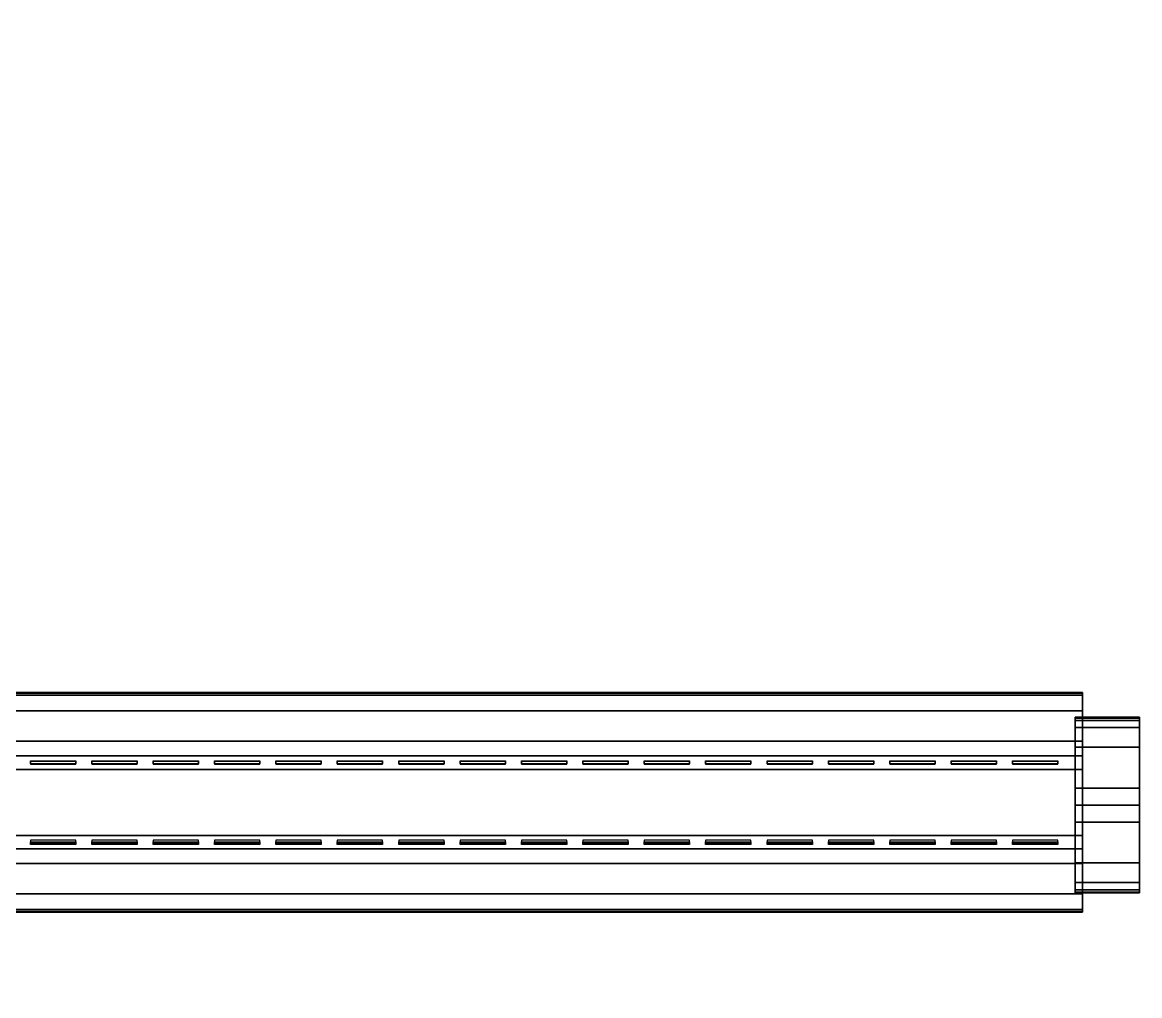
# Model space of a CAD drawing. Extents: x -16.4 to 60.7, y -34.9 to 0.
# Drawn here: x 22.11 to 60.66, y -33.56 to 0 of the extents above; entities that cross this region are included whole.
import ezdxf

# ---------------------------------------------------------------- set-up
doc = ezdxf.new("R2010")
doc.units = 0
for name, color, linetype in [('COSTURA', 80, 'CONTINUOUS'), ('COURO', 140, 'CONTINUOUS'), ('METAL', 230, 'CONTINUOUS')]:
    doc.layers.add(name, color=color, linetype=linetype)

msp = doc.modelspace()

# ---------------------------------------------------------------- linework, layer by layer
at = {"layer": 'COSTURA'}
for points in [[(23.955, -25.567, -11.195), (22.392, -25.567, -11.195), (22.392, -25.468, -10.631), (23.955, -25.468, -10.631)], [(23.955, -25.487, 10.456), (22.392, -25.487, 10.456), (22.392, -25.587, 11.019), (23.955, -25.587, 11.019)], [(26.074, -25.567, -11.195), (24.51, -25.567, -11.195), (24.51, -25.468, -10.631), (26.074, -25.468, -10.631)], [(26.074, -25.487, 10.456), (24.51, -25.487, 10.456), (24.51, -25.587, 11.019), (26.074, -25.587, 11.019)], [(28.192, -25.567, -11.195), (26.628, -25.567, -11.195), (26.628, -25.468, -10.631), (28.192, -25.468, -10.631)], [(28.192, -25.487, 10.456), (26.628, -25.487, 10.456), (26.628, -25.587, 11.019), (28.192, -25.587, 11.019)], [(30.31, -25.567, -11.195), (28.746, -25.567, -11.195), (28.746, -25.468, -10.631), (30.31, -25.468, -10.631)], [(30.31, -25.487, 10.456), (28.746, -25.487, 10.456), (28.746, -25.587, 11.019), (30.31, -25.587, 11.019)], [(32.428, -25.567, -11.195), (30.864, -25.567, -11.195), (30.864, -25.468, -10.631), (32.428, -25.468, -10.631)], [(32.428, -25.487, 10.456), (30.864, -25.487, 10.456), (30.864, -25.587, 11.019), (32.428, -25.587, 11.019)], [(34.546, -25.567, -11.195), (32.982, -25.567, -11.195), (32.982, -25.468, -10.631), (34.546, -25.468, -10.631)], [(34.546, -25.487, 10.456), (32.982, -25.487, 10.456), (32.982, -25.587, 11.019), (34.546, -25.587, 11.019)], [(36.664, -25.567, -11.195), (35.1, -25.567, -11.195), (35.1, -25.468, -10.631), (36.664, -25.468, -10.631)], [(36.664, -25.487, 10.456), (35.1, -25.487, 10.456), (35.1, -25.587, 11.019), (36.664, -25.587, 11.019)], [(38.782, -25.567, -11.195), (37.218, -25.567, -11.195), (37.218, -25.468, -10.631), (38.782, -25.468, -10.631)], [(38.782, -25.487, 10.456), (37.218, -25.487, 10.456), (37.218, -25.587, 11.019), (38.782, -25.587, 11.019)], [(40.9, -25.567, -11.195), (39.336, -25.567, -11.195), (39.336, -25.468, -10.631), (40.9, -25.468, -10.631)], [(40.9, -25.487, 10.456), (39.336, -25.487, 10.456), (39.336, -25.587, 11.019), (40.9, -25.587, 11.019)], [(43.018, -25.567, -11.195), (41.454, -25.567, -11.195), (41.454, -25.468, -10.631), (43.018, -25.468, -10.631)], [(43.018, -25.487, 10.456), (41.454, -25.487, 10.456), (41.454, -25.587, 11.019), (43.018, -25.587, 11.019)], [(45.136, -25.567, -11.195), (43.572, -25.567, -11.195), (43.572, -25.468, -10.631), (45.136, -25.468, -10.631)], [(45.136, -25.487, 10.456), (43.572, -25.487, 10.456), (43.572, -25.587, 11.019), (45.136, -25.587, 11.019)], [(47.254, -25.567, -11.195), (45.69, -25.567, -11.195), (45.69, -25.468, -10.631), (47.254, -25.468, -10.631)], [(47.254, -25.487, 10.456), (45.69, -25.487, 10.456), (45.69, -25.587, 11.019), (47.254, -25.587, 11.019)], [(49.372, -25.567, -11.195), (47.809, -25.567, -11.195), (47.809, -25.468, -10.631), (49.372, -25.468, -10.631)], [(49.372, -25.487, 10.456), (47.809, -25.487, 10.456), (47.809, -25.587, 11.019), (49.372, -25.587, 11.019)], [(51.49, -25.567, -11.195), (49.927, -25.567, -11.195), (49.927, -25.468, -10.631), (51.49, -25.468, -10.631)], [(51.49, -25.487, 10.456), (49.927, -25.487, 10.456), (49.927, -25.587, 11.019), (51.49, -25.587, 11.019)], [(53.608, -25.567, -11.195), (52.045, -25.567, -11.195), (52.045, -25.468, -10.631), (53.608, -25.468, -10.631)], [(53.608, -25.487, 10.456), (52.045, -25.487, 10.456), (52.045, -25.587, 11.019), (53.608, -25.587, 11.019)], [(55.726, -25.567, -11.195), (54.163, -25.567, -11.195), (54.163, -25.468, -10.631), (55.726, -25.468, -10.631)], [(55.726, -25.487, 10.456), (54.163, -25.487, 10.456), (54.163, -25.587, 11.019), (55.726, -25.587, 11.019)], [(57.844, -25.567, -11.195), (56.281, -25.567, -11.195), (56.281, -25.468, -10.631), (57.844, -25.468, -10.631)], [(57.844, -25.487, 10.456), (56.281, -25.487, 10.456), (56.281, -25.587, 11.019), (57.844, -25.587, 11.019)], [(23.955, -28.208, 11.019), (22.392, -28.208, 11.019), (22.392, -28.307, 10.456), (23.955, -28.307, 10.456)], [(23.955, -28.357, -10.49), (22.392, -28.357, -10.49), (22.392, -28.257, -11.053), (23.955, -28.257, -11.053)], [(26.074, -28.208, 11.019), (24.51, -28.208, 11.019), (24.51, -28.307, 10.456), (26.074, -28.307, 10.456)], [(26.074, -28.357, -10.49), (24.51, -28.357, -10.49), (24.51, -28.257, -11.053), (26.074, -28.257, -11.053)], [(28.192, -28.208, 11.019), (26.628, -28.208, 11.019), (26.628, -28.307, 10.456), (28.192, -28.307, 10.456)], [(28.192, -28.357, -10.49), (26.628, -28.357, -10.49), (26.628, -28.257, -11.053), (28.192, -28.257, -11.053)], [(30.31, -28.208, 11.019), (28.746, -28.208, 11.019), (28.746, -28.307, 10.456), (30.31, -28.307, 10.456)], [(30.31, -28.357, -10.49), (28.746, -28.357, -10.49), (28.746, -28.257, -11.053), (30.31, -28.257, -11.053)], [(32.428, -28.208, 11.019), (30.864, -28.208, 11.019), (30.864, -28.307, 10.456), (32.428, -28.307, 10.456)], [(32.428, -28.357, -10.49), (30.864, -28.357, -10.49), (30.864, -28.257, -11.053), (32.428, -28.257, -11.053)], [(34.546, -28.208, 11.019), (32.982, -28.208, 11.019), (32.982, -28.307, 10.456), (34.546, -28.307, 10.456)], [(34.546, -28.357, -10.49), (32.982, -28.357, -10.49), (32.982, -28.257, -11.053), (34.546, -28.257, -11.053)], [(36.664, -28.208, 11.019), (35.1, -28.208, 11.019), (35.1, -28.307, 10.456), (36.664, -28.307, 10.456)], [(36.664, -28.357, -10.49), (35.1, -28.357, -10.49), (35.1, -28.257, -11.053), (36.664, -28.257, -11.053)], [(38.782, -28.208, 11.019), (37.218, -28.208, 11.019), (37.218, -28.307, 10.456), (38.782, -28.307, 10.456)], [(38.782, -28.357, -10.49), (37.218, -28.357, -10.49), (37.218, -28.257, -11.053), (38.782, -28.257, -11.053)], [(40.9, -28.208, 11.019), (39.336, -28.208, 11.019), (39.336, -28.307, 10.456), (40.9, -28.307, 10.456)], [(40.9, -28.357, -10.49), (39.336, -28.357, -10.49), (39.336, -28.257, -11.053), (40.9, -28.257, -11.053)], [(43.018, -28.208, 11.019), (41.454, -28.208, 11.019), (41.454, -28.307, 10.456), (43.018, -28.307, 10.456)], [(43.018, -28.357, -10.49), (41.454, -28.357, -10.49), (41.454, -28.257, -11.053), (43.018, -28.257, -11.053)], [(45.136, -28.208, 11.019), (43.572, -28.208, 11.019), (43.572, -28.307, 10.456), (45.136, -28.307, 10.456)], [(45.136, -28.357, -10.49), (43.572, -28.357, -10.49), (43.572, -28.257, -11.053), (45.136, -28.257, -11.053)], [(47.254, -28.208, 11.019), (45.69, -28.208, 11.019), (45.69, -28.307, 10.456), (47.254, -28.307, 10.456)], [(47.254, -28.357, -10.49), (45.69, -28.357, -10.49), (45.69, -28.257, -11.053), (47.254, -28.257, -11.053)], [(49.372, -28.208, 11.019), (47.809, -28.208, 11.019), (47.809, -28.307, 10.456), (49.372, -28.307, 10.456)], [(49.372, -28.357, -10.49), (47.809, -28.357, -10.49), (47.809, -28.257, -11.053), (49.372, -28.257, -11.053)], [(51.49, -28.208, 11.019), (49.927, -28.208, 11.019), (49.927, -28.307, 10.456), (51.49, -28.307, 10.456)], [(51.49, -28.357, -10.49), (49.927, -28.357, -10.49), (49.927, -28.257, -11.053), (51.49, -28.257, -11.053)], [(53.608, -28.208, 11.019), (52.045, -28.208, 11.019), (52.045, -28.307, 10.456), (53.608, -28.307, 10.456)], [(53.608, -28.357, -10.49), (52.045, -28.357, -10.49), (52.045, -28.257, -11.053), (53.608, -28.257, -11.053)], [(55.726, -28.208, 11.019), (54.163, -28.208, 11.019), (54.163, -28.307, 10.456), (55.726, -28.307, 10.456)], [(55.726, -28.357, -10.49), (54.163, -28.357, -10.49), (54.163, -28.257, -11.053), (55.726, -28.257, -11.053)], [(57.844, -28.208, 11.019), (56.281, -28.208, 11.019), (56.281, -28.307, 10.456), (57.844, -28.307, 10.456)], [(57.844, -28.357, -10.49), (56.281, -28.357, -10.49), (56.281, -28.257, -11.053), (57.844, -28.257, -11.053)]]:
    msp.add_3dface(points, dxfattribs=at)

# ---------------------------------------------------------------- meshes
at = {"layer": 'COURO'}
mesh = msp.add_polyface(dxfattribs=at)
corners = [(4.536, -28.038, -12.5), (4.536, -28.038, -12.5), (4.536, -28.038, -12.5), (4.536, -25.767, -12.5), (4.536, -25.767, -12.5), (4.536, -25.767, -12.5), (4.536, -28.507, -9.374), (4.536, -28.507, -9.374), (4.536, -28.507, -9.374), (4.536, -25.297, -9.374), (4.536, -25.297, -9.374), (4.536, -25.297, -9.374), (4.536, -29.011, -7.118), (4.536, -29.011, -7.118), (4.536, -29.011, -7.118), (4.536, -24.793, -7.118), (4.536, -24.793, -7.118), (4.536, -24.793, -7.118), (4.536, -27.964, -7.112), (4.536, -25.84, -7.112), (4.536, -30.058, -4.132), (4.536, -30.058, -4.132), (4.536, -30.058, -4.132), (4.536, -23.747, -4.132), (4.536, -23.747, -4.132), (4.536, -23.747, -4.132), (4.536, -30.599, -1.672), (4.536, -30.599, -1.672), (4.536, -30.599, -1.672), (4.536, -23.205, -1.672), (4.536, -23.205, -1.672), (4.536, -23.205, -1.672), (4.536, -30.667, -0.933), (4.536, -30.667, -0.933), (4.536, -30.667, -0.933), (4.536, -23.137, -0.933), (4.536, -23.137, -0.933), (4.536, -23.137, -0.933), (4.536, -27.891, -0.875), (4.536, -25.914, -0.875), (4.536, -30.69, -0.194), (4.536, -30.69, -0.194), (4.536, -30.69, -0.194), (4.536, -27.891, -0.194), (4.536, -25.914, -0.194), (4.536, -23.115, -0.194), (4.536, -23.115, -0.194), (4.536, -23.115, -0.194), (4.536, -27.891, 0.487), (4.536, -25.914, 0.487), (4.536, -30.667, 0.545), (4.536, -30.667, 0.545), (4.536, -30.667, 0.545), (4.536, -23.137, 0.545), (4.536, -23.137, 0.545), (4.536, -23.137, 0.545), (4.536, -30.599, 1.284), (4.536, -30.599, 1.284), (4.536, -30.599, 1.284), (4.536, -23.205, 1.284), (4.536, -23.205, 1.284), (4.536, -23.205, 1.284), (4.536, -30.058, 3.744), (4.536, -30.058, 3.744), (4.536, -30.058, 3.744), (4.536, -23.747, 3.744), (4.536, -23.747, 3.744), (4.536, -23.747, 3.744), (4.536, -27.964, 6.724), (4.536, -25.84, 6.724), (4.536, -29.011, 6.73), (4.536, -29.011, 6.73), (4.536, -29.011, 6.73), (4.536, -24.793, 6.73), (4.536, -24.793, 6.73), (4.536, -24.793, 6.73), (4.536, -28.507, 8.986), (4.536, -28.507, 8.986), (4.536, -28.507, 8.986), (4.536, -25.297, 8.986), (4.536, -25.297, 8.986), (4.536, -25.297, 8.986), (4.536, -28.038, 12.112), (4.536, -28.038, 12.112), (4.536, -28.038, 12.112), (4.536, -25.767, 12.112), (4.536, -25.767, 12.112), (4.536, -25.767, 12.112), (58.694, -28.038, -12.5), (58.694, -28.038, -12.5), (58.694, -28.038, -12.5), (58.694, -25.767, -12.5), (58.694, -25.767, -12.5), (58.694, -25.767, -12.5), (58.694, -28.507, -9.374), (58.694, -28.507, -9.374), (58.694, -28.507, -9.374), (58.694, -25.297, -9.374), (58.694, -25.297, -9.374), (58.694, -25.297, -9.374), (58.694, -29.011, -7.118), (58.694, -29.011, -7.118), (58.694, -29.011, -7.118), (58.694, -24.793, -7.118), (58.694, -24.793, -7.118), (58.694, -24.793, -7.118), (58.694, -27.964, -7.112), (58.694, -25.84, -7.112), (58.694, -30.058, -4.132), (58.694, -30.058, -4.132), (58.694, -30.058, -4.132), (58.694, -23.747, -4.132), (58.694, -23.747, -4.132), (58.694, -23.747, -4.132), (58.694, -30.599, -1.672), (58.694, -30.599, -1.672), (58.694, -30.599, -1.672), (58.694, -23.205, -1.672), (58.694, -23.205, -1.672), (58.694, -23.205, -1.672), (58.694, -30.667, -0.933), (58.694, -30.667, -0.933), (58.694, -30.667, -0.933), (58.694, -23.137, -0.933), (58.694, -23.137, -0.933), (58.694, -23.137, -0.933), (58.694, -27.891, -0.875), (58.694, -25.914, -0.875), (58.694, -30.69, -0.194), (58.694, -30.69, -0.194), (58.694, -30.69, -0.194), (58.694, -27.891, -0.194), (58.694, -25.914, -0.194), (58.694, -23.115, -0.194), (58.694, -23.115, -0.194), (58.694, -23.115, -0.194), (58.694, -27.891, 0.487), (58.694, -25.914, 0.487), (58.694, -30.667, 0.545), (58.694, -30.667, 0.545), (58.694, -30.667, 0.545), (58.694, -23.137, 0.545), (58.694, -23.137, 0.545), (58.694, -23.137, 0.545), (58.694, -30.599, 1.284), (58.694, -30.599, 1.284), (58.694, -30.599, 1.284), (58.694, -23.205, 1.284), (58.694, -23.205, 1.284), (58.694, -23.205, 1.284), (58.694, -30.058, 3.744), (58.694, -30.058, 3.744), (58.694, -30.058, 3.744), (58.694, -23.747, 3.744), (58.694, -23.747, 3.744), (58.694, -23.747, 3.744), (58.694, -27.964, 6.724), (58.694, -25.84, 6.724), (58.694, -29.011, 6.73), (58.694, -29.011, 6.73), (58.694, -29.011, 6.73), (58.694, -24.793, 6.73), (58.694, -24.793, 6.73), (58.694, -24.793, 6.73), (58.694, -28.507, 8.986), (58.694, -28.507, 8.986), (58.694, -28.507, 8.986), (58.694, -25.297, 8.986), (58.694, -25.297, 8.986), (58.694, -25.297, 8.986), (58.694, -28.038, 12.112), (58.694, -28.038, 12.112), (58.694, -28.038, 12.112), (58.694, -25.767, 12.112), (58.694, -25.767, 12.112), (58.694, -25.767, 12.112)]
mesh.append_faces([[corners[k] for k in face] for face in [(84, 171, 174, 87), (76, 82, 68, 70), (69, 85, 79, 73), (153, 148, 61, 66), (75, 162, 154, 67), (173, 167, 80, 86), (63, 58, 145, 150), (159, 72, 64, 151), (83, 77, 164, 170), (69, 68, 82, 85), (141, 134, 47, 54), (147, 142, 55, 60), (51, 42, 129, 138), (57, 52, 139, 144), (44, 49, 53, 45), (137, 132, 135, 143), (149, 155, 163, 157), (149, 157, 137, 143), (43, 48, 49, 44), (40, 50, 48, 43), (136, 131, 132, 137), (157, 156, 136, 137), (140, 130, 131, 136), (156, 160, 152, 140), (152, 146, 140, 140), (136, 156, 140, 140), (48, 50, 56, 62), (48, 62, 70, 68), (65, 59, 53, 49), (65, 49, 69, 73), (81, 168, 161, 74), (165, 78, 71, 158), (49, 48, 68, 69), (157, 163, 169, 175), (175, 172, 156, 157), (166, 160, 156, 172), (1, 4, 91, 88), (6, 12, 18, 0), (19, 15, 9, 3), (112, 25, 30, 117), (16, 24, 111, 103), (92, 5, 11, 98), (22, 109, 114, 27), (100, 108, 21, 13), (2, 89, 95, 8), (19, 3, 0, 18), (124, 37, 46, 133), (118, 31, 36, 123), (34, 121, 128, 41), (28, 115, 120, 33), (44, 45, 35, 39), (127, 125, 135, 132), (105, 113, 119, 107), (127, 107, 119, 125), (43, 44, 39, 38), (40, 43, 38, 32), (126, 127, 132, 131), (107, 127, 126, 106), (122, 126, 131, 130), (122, 116, 110, 106), (110, 102, 106, 106), (126, 122, 106, 106), (26, 32, 38, 20), (12, 20, 38, 18), (35, 29, 23, 39), (19, 39, 23, 15), (10, 17, 104, 97), (94, 101, 14, 7), (39, 19, 18, 38), (107, 93, 99, 105), (93, 107, 106, 90), (96, 90, 106, 102)]])
at = {"layer": 'METAL'}
mesh = msp.add_polyface(dxfattribs=at)
corners = [(19.088, -32.443, -0.261), (19.064, -32.443, -0.513), (19.064, 0, -0.513), (19.088, 0, -0.261), (19.088, -32.443, -0.009), (19.088, -32.443, -0.261), (19.088, 0, -0.261), (19.088, 0, -0.009), (19.064, -32.443, 0.243), (19.088, -32.443, -0.009), (19.088, 0, -0.009), (19.064, 0, 0.243), (18.463, -32.443, 1.24), (18.463, 0, 1.24), (17.909, 0, 1.572), (17.909, -32.443, 1.572), (18.463, 0, -1.511), (18.463, -32.443, -1.511), (17.909, -32.443, -1.842), (17.909, 0, -1.842), (18.463, 0, 1.24), (18.505, 0, 0.69), (17.945, 0, 0.889), (17.909, 0, 1.572), (18.526, 0, 0.14), (17.963, 0, 0.206), (18.526, 0, -0.41), (17.963, 0, -0.477), (18.505, 0, -0.96), (17.945, 0, -1.159), (18.463, 0, -1.511), (17.909, 0, -1.842), (19.064, -32.443, 0.243), (19.064, 0, 0.243), (18.463, 0, 1.24), (18.463, -32.443, 1.24), (19.064, 0, -0.513), (19.064, -32.443, -0.513), (18.463, -32.443, -1.511), (18.463, 0, -1.511), (19.064, 0, 0.243), (19.088, 0, -0.009), (19.088, 0, -0.261), (19.064, 0, -0.513), (18.473, -32.679, -1.373), (18.463, -32.443, -1.511), (19.064, -32.443, -0.513), (18.927, -32.678, -0.623), (18.927, -32.678, 0.353), (18.528, -32.894, 0.687), (18.546, -32.939, 0.14), (18.948, -32.69, 0.028), (18.948, -32.69, 0.028), (18.546, -32.939, 0.14), (18.546, -32.939, -0.41), (18.948, -32.69, -0.298), (18.948, -32.69, -0.298), (18.546, -32.939, -0.41), (18.528, -32.894, -0.957), (18.927, -32.678, -0.623), (18.473, -32.679, 1.103), (18.463, -32.443, 1.24), (17.909, -32.443, 1.572), (17.917, -32.696, 1.419), (17.917, -32.696, -1.689), (17.909, -32.443, -1.842), (18.463, -32.443, -1.511), (18.473, -32.679, -1.373), (18.927, -32.678, 0.353), (19.064, -32.443, 0.243), (18.463, -32.443, 1.24), (18.473, -32.679, 1.103), (18.927, -32.678, -0.623), (18.528, -32.894, -0.957), (18.473, -32.679, -1.373), (19.064, -32.443, 0.243), (18.927, -32.678, 0.353), (18.948, -32.69, 0.028), (19.088, -32.443, -0.009), (19.088, -32.443, -0.009), (18.948, -32.69, 0.028), (18.948, -32.69, -0.298), (19.088, -32.443, -0.261), (19.088, -32.443, -0.261), (18.948, -32.69, -0.298), (18.927, -32.678, -0.623), (19.064, -32.443, -0.513), (18.473, -32.679, 1.103), (18.528, -32.894, 0.687), (18.927, -32.678, 0.353), (18.546, -32.939, 0.14), (17.455, -33.565, 0.272), (17.455, -33.565, -0.543), (18.546, -32.939, -0.41), (17.917, -32.696, 1.419), (17.439, -33.379, 1.072), (18.528, -32.894, 0.687), (18.473, -32.679, 1.103), (18.528, -32.894, -0.957), (17.917, -32.696, -1.689), (18.473, -32.679, -1.373), (58.437, -27.577, 10.357), (58.437, -27.577, 0.415), (58.437, -29.994, 0.466), (58.437, -29.914, 1.127), (58.437, -29.663, 3.325), (58.437, -28.987, 6.402), (58.437, -30.021, -0.194), (58.437, -27.577, -0.194), (58.437, -29.994, -0.854), (58.437, -27.577, -0.803), (58.437, -27.577, -10.745), (58.437, -28.987, -6.79), (58.437, -29.914, -1.515), (58.437, -29.663, -3.713), (58.437, -26.992, 10.357), (58.437, -26.992, 0.415), (58.437, -26.992, -0.194), (58.437, -26.992, -0.803), (58.437, -26.992, -10.745), (58.437, -24.998, 6.402), (58.437, -24.322, 3.325), (58.437, -24.071, 1.127), (58.437, -26.408, 10.357), (58.437, -23.991, 0.466), (58.437, -26.408, 0.415), (58.437, -23.964, -0.194), (58.437, -26.408, -0.194), (58.437, -23.991, -0.854), (58.437, -26.408, -0.803), (58.437, -24.071, -1.515), (58.437, -24.998, -6.79), (58.437, -24.322, -3.713), (58.437, -26.408, -10.745)]
mesh.append_faces([[corners[k] for k in face] for face in [(0, 1, 2, 3), (4, 5, 6, 7), (8, 9, 10, 11), (12, 13, 14, 15), (16, 17, 18, 19), (20, 21, 22, 23), (21, 24, 25, 22), (24, 26, 27, 25), (27, 26, 28, 29), (29, 28, 30, 31), (32, 33, 34, 35), (36, 37, 38, 39), (20, 40, 21, 21), (40, 41, 24, 21), (41, 42, 26, 24), (26, 42, 43, 28), (28, 43, 30, 30), (44, 45, 46, 47), (48, 49, 50, 51), (52, 53, 54, 55), (56, 57, 58, 59), (60, 61, 62, 63), (64, 65, 66, 67), (68, 69, 70, 71), (72, 73, 74, 74), (75, 76, 77, 78), (79, 80, 81, 82), (83, 84, 85, 86), (87, 88, 89, 89), (90, 91, 92, 93), (94, 95, 96, 97), (98, 99, 100, 100), (101, 102, 103, 104), (104, 105, 106, 101), (107, 103, 102, 108), (109, 107, 108, 110), (110, 111, 112, 113), (112, 114, 113, 113), (110, 113, 109, 109), (102, 101, 115, 116), (108, 102, 116, 117), (110, 108, 117, 118), (111, 110, 118, 119), (120, 121, 122, 123), (123, 122, 124, 125), (126, 127, 125, 124), (128, 129, 127, 126), (129, 128, 130, 131), (130, 132, 131, 131), (129, 131, 133, 133)]])
mesh = msp.add_polyface(dxfattribs=at)
corners = [(60.664, -27.577, -10.745), (60.664, -27.577, -0.803), (60.664, -29.994, -0.854), (60.664, -29.914, -1.515), (60.664, -29.663, -3.713), (60.664, -28.987, -6.79), (58.437, -29.663, 3.325), (58.437, -29.914, 1.127), (60.664, -29.914, 1.127), (60.664, -29.663, 3.325), (58.437, -28.987, 6.402), (58.437, -29.663, 3.325), (60.664, -29.663, 3.325), (60.664, -28.987, 6.402), (58.437, -27.577, 10.357), (58.437, -28.987, 6.402), (60.664, -28.987, 6.402), (60.664, -27.577, 10.357), (60.664, -29.663, -3.713), (60.664, -29.914, -1.515), (58.437, -29.914, -1.515), (58.437, -29.663, -3.713), (60.664, -28.987, -6.79), (60.664, -29.663, -3.713), (58.437, -29.663, -3.713), (58.437, -28.987, -6.79), (60.664, -27.577, -10.745), (60.664, -28.987, -6.79), (58.437, -28.987, -6.79), (58.437, -27.577, -10.745), (58.437, -29.994, -0.854), (58.437, -29.914, -1.515), (60.664, -29.914, -1.515), (60.664, -29.994, -0.854), (58.437, -30.021, -0.194), (58.437, -29.994, -0.854), (60.664, -29.994, -0.854), (60.664, -30.021, -0.194), (58.437, -29.994, 0.466), (58.437, -30.021, -0.194), (60.664, -30.021, -0.194), (60.664, -29.994, 0.466), (58.437, -29.914, 1.127), (58.437, -29.994, 0.466), (60.664, -29.994, 0.466), (60.664, -29.914, 1.127), (60.664, -30.021, -0.194), (60.664, -27.577, -0.194), (60.664, -29.994, 0.466), (60.664, -27.577, 0.415), (60.664, -27.577, 10.357), (60.664, -28.987, 6.402), (60.664, -29.914, 1.127), (60.664, -29.663, 3.325), (58.437, -27.577, 10.357), (60.664, -27.577, 10.357), (60.664, -26.992, 10.357), (58.437, -26.992, 10.357), (60.664, -27.577, -10.745), (58.437, -27.577, -10.745), (58.437, -26.992, -10.745), (60.664, -26.992, -10.745), (60.664, -26.992, -10.745), (60.664, -26.992, -0.803), (60.664, -26.992, -0.194), (60.664, -26.992, 0.415), (60.664, -26.992, 10.357), (60.664, -24.998, -6.79), (60.664, -24.322, -3.713), (60.664, -24.071, -1.515), (60.664, -26.408, -10.745), (60.664, -23.991, -0.854), (60.664, -26.408, -0.803), (58.437, -24.322, 3.325), (60.664, -24.322, 3.325), (60.664, -24.071, 1.127), (58.437, -24.071, 1.127), (58.437, -24.998, 6.402), (60.664, -24.998, 6.402), (60.664, -24.322, 3.325), (58.437, -24.322, 3.325), (58.437, -26.408, 10.357), (60.664, -26.408, 10.357), (60.664, -24.998, 6.402), (58.437, -24.998, 6.402), (60.664, -24.322, -3.713), (58.437, -24.322, -3.713), (58.437, -24.071, -1.515), (60.664, -24.071, -1.515), (60.664, -24.998, -6.79), (58.437, -24.998, -6.79), (58.437, -24.322, -3.713), (60.664, -24.322, -3.713), (60.664, -26.408, -10.745), (58.437, -26.408, -10.745), (58.437, -24.998, -6.79), (60.664, -24.998, -6.79), (58.437, -23.991, -0.854), (60.664, -23.991, -0.854), (60.664, -24.071, -1.515), (58.437, -24.071, -1.515), (58.437, -23.964, -0.194), (60.664, -23.964, -0.194), (60.664, -23.991, -0.854), (58.437, -23.991, -0.854), (58.437, -23.991, 0.466), (60.664, -23.991, 0.466), (60.664, -23.964, -0.194), (58.437, -23.964, -0.194), (58.437, -24.071, 1.127), (60.664, -24.071, 1.127), (60.664, -23.991, 0.466), (58.437, -23.991, 0.466), (60.664, -23.964, -0.194), (60.664, -26.408, -0.194), (60.664, -23.991, 0.466), (60.664, -26.408, 0.415), (60.664, -24.071, 1.127), (60.664, -24.998, 6.402), (60.664, -24.322, 3.325), (60.664, -26.408, 10.357), (58.437, -26.408, 10.357), (60.664, -26.408, 10.357), (60.664, -26.408, -10.745), (58.437, -26.408, -10.745), (58.437, -26.408, 0.415), (58.437, -26.992, 0.415), (58.437, -26.992, 10.357), (58.437, -26.408, 10.357), (58.437, -26.408, -0.194), (58.437, -26.992, -0.194), (58.437, -26.408, -0.803), (58.437, -26.992, -0.803), (58.437, -26.408, -10.745), (58.437, -26.992, -10.745)]
mesh.append_faces([[corners[k] for k in face] for face in [(0, 1, 2, 3), (3, 4, 5, 0), (6, 7, 8, 9), (10, 11, 12, 13), (14, 15, 16, 17), (18, 19, 20, 21), (22, 23, 24, 25), (26, 27, 28, 29), (30, 31, 32, 33), (34, 35, 36, 37), (38, 39, 40, 41), (42, 43, 44, 45), (46, 2, 1, 47), (48, 46, 47, 49), (49, 50, 51, 52), (51, 53, 52, 52), (49, 52, 48, 48), (54, 55, 56, 57), (58, 59, 60, 61), (1, 0, 62, 63), (47, 1, 63, 64), (49, 47, 64, 65), (50, 49, 65, 66), (67, 68, 69, 70), (70, 69, 71, 72), (73, 74, 75, 76), (77, 78, 79, 80), (81, 82, 83, 84), (85, 86, 87, 88), (89, 90, 91, 92), (93, 94, 95, 96), (97, 98, 99, 100), (101, 102, 103, 104), (105, 106, 107, 108), (109, 110, 111, 112), (113, 114, 72, 71), (115, 116, 114, 113), (116, 115, 117, 118), (117, 119, 118, 118), (116, 118, 120, 120), (121, 57, 56, 122), (123, 61, 60, 124), (125, 126, 127, 128), (72, 63, 62, 70), (129, 130, 126, 125), (131, 132, 130, 129), (133, 134, 132, 131), (114, 64, 63, 72), (116, 65, 64, 114), (120, 66, 65, 116)]])

doc.saveas('drawing.dxf')
